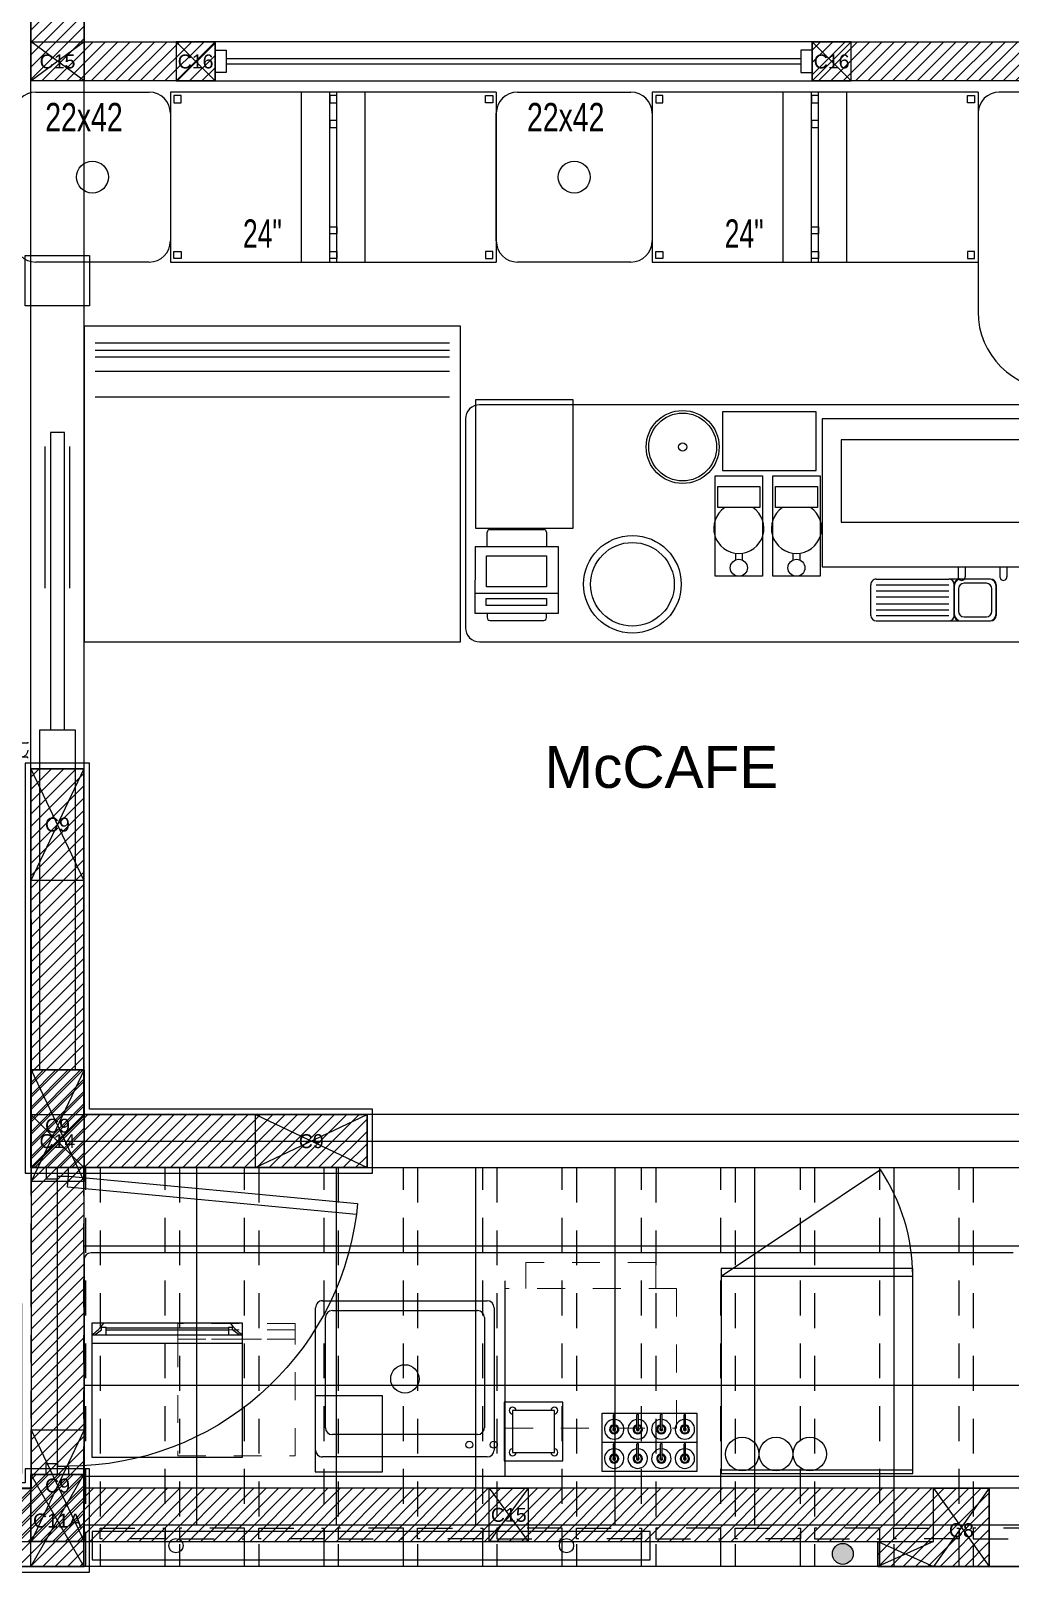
# Model space of a CAD drawing. Header units: metres. Extents: x 301.4 to 351.3, y 108.6 to 130.3.
# Drawn here: x 334.68 to 338.2, y 111.75 to 117.28 of the extents above; entities that cross this region are included whole.
import ezdxf
from ezdxf.enums import TextEntityAlignment as Align

# ---------------------------------------------------------------- set-up
doc = ezdxf.new("R2010")
doc.units = ezdxf.units.M
doc.header["$MEASUREMENT"] = 0
for name, pattern in [('CENTER2', [28.575, 19.05, -3.175, 3.175, -3.175]), ('GT-2006-FR$0$HIDDEN', [0.375, 0.25, -0.125]), ('HIDDEN', [0.375, 0.25, -0.125]), ('HIDDEN2', [0.1875, 0.125, -0.0625])]:
    doc.linetypes.add(name, pattern=pattern)
doc.layers.get('0').update_dxf_attribs({"color": 250, "linetype": 'CONTINUOUS', "lineweight": 25})
for name, color, linetype in [('ACTE000F', 7, 'CONTINUOUS'), ('BORD0000', 7, 'CONTINUOUS'), ('BRND0001', 1, 'CONTINUOUS'), ('CELMADERA0001', 1, 'CONTINUOUS'), ('COLUC11A', 161, 'CONTINUOUS'), ('DECOR_SCREEN', 2, 'CONTINUOUS'), ('DOOR0001', 1, 'CONTINUOUS'), ('EJES001C', 1, 'CENTER2'), ('HIDDEN1', 34, 'HIDDEN'), ('McCAFE160', 160, 'CONTINUOUS'), ('MFMB001H', 1, 'HIDDEN2'), ('MOB_COCIN161', 161, 'CONTINUOUS'), ('MURO0001', 1, 'CONTINUOUS'), ('MURO000F', 7, 'CONTINUOUS'), ('PISO0001', 1, 'CONTINUOUS'), ('PISO001H', 1, 'HIDDEN2'), ('PRGO0002', 7, 'HIDDEN2')]:
    doc.layers.add(name, color=color, linetype=linetype)
for name, color, linetype, plot in [('COLU__C9', 161, 'CONTINUOUS', False), ('COLU_C14', 161, 'CONTINUOUS', False), ('LACAB_2CM252', 252, 'CONTINUOUS', False)]:
    doc.layers.add(name, color=color, linetype=linetype, plot=plot)
doc.layers.add('MURO0004', color=4, linetype='CONTINUOUS', lineweight=30)
doc.styles.add('Arial', font='arial.ttf', dxfattribs={"height": 0.15875})
doc.styles.add('STYLUS', font='stylu.ttf', dxfattribs={"width": 0.8})
pattern_1 = [(45, (290.604584, 90.540256), (-0.022097087, 0.022097087), [])]
pattern_2 = [(45, (292.645088, 96.23076), (-0.022097087, 0.022097087), [])]

# ---------------------------------------------------------------- blocks, each defined once
blk = doc.blocks.new('PUERTA_INGRESO A MAC_CAFE')
for points in [[(0, 0.04), (0.04, 0.04), (0.04, 0), (0.03, 0), (0.03, -0.04), (0, -0.04)], [(1.1, 0.04), (1.06, 0.04), (1.06, 0), (1.07, 0), (1.07, -0.04), (1.1, -0.04)], [(0.1682, -1.0719), (0.0698, -0.0365), (0.03, -0.04), (0.1283, -1.0753)]]:
    blk.add_lwpolyline(points, close=True)
blk.add_arc((0.0308, -0.0418), 1.0392, 277.5971, 0.0967)
blk = doc.blocks.new('MC_MUEB_05')
for p, q in [((2.4698, -0.9984), (2.8762, -0.9984)), ((2.9524, -0.9984), (2.9524, -1.6079)), ((4.1206, -0.9984), (2.9524, -0.9984)), ((2.9905, -1.0111), (2.9651, -1.0111)), ((2.9651, -1.0111), (2.9651, -1.0365)), ((2.9651, -1.0365), (2.9905, -1.0365)), ((2.9905, -1.0365), (2.9905, -1.0111)), ((3.4222, -1.6079), (3.4222, -0.9984)), ((3.5238, -1.6079), (3.5238, -0.9984)), ((3.5492, -1.0111), (3.5238, -1.0111)), ((3.5238, -1.0111), (3.5238, -1.0365)), ((3.5238, -1.0365), (3.5492, -1.0365)), ((3.5492, -1.6079), (3.5492, -0.9984)), ((3.5492, -1.0365), (3.5492, -1.0111)), ((3.6508, -1.6079), (3.6508, -0.9984)), ((4.0825, -1.0365), (4.0825, -1.0111)), ((4.0825, -1.0111), (4.1079, -1.0111)), ((4.1079, -1.0365), (4.0825, -1.0365)), ((4.1079, -1.0111), (4.1079, -1.0365)), ((4.1206, -0.9984), (4.1206, -1.6079)), ((4.1968, -0.9984), (4.6032, -0.9984)), ((4.6794, -0.9984), (4.6794, -1.6079)), ((5.8476, -0.9984), (4.6794, -0.9984)), ((4.7175, -1.0111), (4.6921, -1.0111)), ((4.6921, -1.0111), (4.6921, -1.0365)), ((4.6921, -1.0365), (4.7175, -1.0365)), ((4.7175, -1.0365), (4.7175, -1.0111)), ((5.1492, -1.6079), (5.1492, -0.9984)), ((5.2508, -1.6079), (5.2508, -0.9984)), ((5.2762, -1.0111), (5.2508, -1.0111)), ((5.2508, -1.0111), (5.2508, -1.0365)), ((5.2508, -1.0365), (5.2762, -1.0365)), ((5.2762, -1.6079), (5.2762, -0.9984)), ((5.2762, -1.0365), (5.2762, -1.0111)), ((5.3778, -1.6079), (5.3778, -0.9984)), ((5.8095, -1.0365), (5.8095, -1.0111)), ((5.8095, -1.0111), (5.8349, -1.0111)), ((5.8349, -1.0365), (5.8095, -1.0365)), ((5.8349, -1.0111), (5.8349, -1.0365)), ((5.8476, -0.9984), (5.8476, -1.6079)), ((6.3302, -0.9984), (5.9238, -0.9984)), ((2.9524, -1.0746), (2.9524, -1.5317)), ((3.5492, -1.1), (3.5238, -1.1)), ((3.5238, -1.1), (3.5238, -1.1254)), ((3.5492, -1.1254), (3.5492, -1.1)), ((4.1206, -1.5317), (4.1206, -1.0746)), ((4.6794, -1.0746), (4.6794, -1.5317)), ((5.2762, -1.1), (5.2508, -1.1)), ((5.2508, -1.1), (5.2508, -1.1254)), ((5.2762, -1.1254), (5.2762, -1.1)), ((5.8476, -1.0746), (5.8476, -1.7857)), ((3.5238, -1.1254), (3.5492, -1.1254)), ((5.2508, -1.1254), (5.2762, -1.1254)), ((3.5238, -1.481), (3.5492, -1.481)), ((3.5238, -1.5063), (3.5238, -1.481)), ((3.5492, -1.481), (3.5492, -1.5063)), ((5.2508, -1.481), (5.2762, -1.481)), ((5.2508, -1.5063), (5.2508, -1.481)), ((5.2762, -1.481), (5.2762, -1.5063)), ((3.5492, -1.5063), (3.5238, -1.5063)), ((5.2762, -1.5063), (5.2508, -1.5063)), ((2.9651, -1.5698), (2.9905, -1.5698)), ((2.9651, -1.5952), (2.9651, -1.5698)), ((2.9905, -1.5952), (2.9651, -1.5952)), ((2.9905, -1.5698), (2.9905, -1.5952)), ((3.5238, -1.5698), (3.5492, -1.5698)), ((3.5238, -1.5952), (3.5238, -1.5698)), ((3.5492, -1.5952), (3.5238, -1.5952)), ((3.5492, -1.5698), (3.5492, -1.5952)), ((4.1079, -1.5698), (4.0825, -1.5698)), ((4.0825, -1.5698), (4.0825, -1.5952)), ((4.0825, -1.5952), (4.1079, -1.5952)), ((4.1079, -1.5952), (4.1079, -1.5698)), ((4.6921, -1.5698), (4.7175, -1.5698)), ((4.6921, -1.5952), (4.6921, -1.5698)), ((4.7175, -1.5952), (4.6921, -1.5952)), ((4.7175, -1.5698), (4.7175, -1.5952)), ((5.2508, -1.5698), (5.2762, -1.5698)), ((5.2508, -1.5952), (5.2508, -1.5698)), ((5.2762, -1.5952), (5.2508, -1.5952)), ((5.2762, -1.5698), (5.2762, -1.5952)), ((5.8349, -1.5698), (5.8095, -1.5698)), ((5.8095, -1.5698), (5.8095, -1.5952)), ((5.8095, -1.5952), (5.8349, -1.5952)), ((5.8349, -1.5952), (5.8349, -1.5698)), ((2.8762, -1.6079), (2.4698, -1.6079)), ((2.9524, -1.6079), (4.1206, -1.6079)), ((4.6032, -1.6079), (4.1968, -1.6079)), ((4.6794, -1.6079), (5.8476, -1.6079))]:
    blk.add_line(p, q)
for centre in [(2.673, -1.3032), (4.4, -1.3032)]:
    blk.add_circle(centre, 0.0571)
for centre, radius, start, end in [((2.4698, -1.0746), 0.0762, 90, 180), ((2.8762, -1.0746), 0.0762, 0, 90), ((4.1968, -1.0746), 0.0762, 90, 180), ((4.6032, -1.0746), 0.0762, 0, 90), ((5.9238, -1.0746), 0.0762, 90, 180), ((2.4698, -1.5317), 0.0762, 180, 270), ((2.8762, -1.5317), 0.0762, 270, 0), ((4.1968, -1.5317), 0.0762, 180, 270), ((4.6032, -1.5317), 0.0762, 270, 0), ((6.127, -1.7857), 0.2794, 180, 270)]:
    blk.add_arc(centre, radius, start, end)
at = {"style": 'STYLUS'}
for s, width, p in [('22x42', 0.75, (2.5038, -1.139)), ('22x42', 0.75, (4.2308, -1.139)), ('24"', 0.7, (3.2124, -1.5566)), ('24"', 0.7, (4.9394, -1.5566))]:
    blk.add_text(s, height=0.10159, dxfattribs=dict(at, width=width)).set_placement(p)
blk = doc.blocks.new('MCF_1')
for p, q in [((4.221, 2.4417), (0.8647, 2.4417)), ((2.7123, 1.7417), (2.7123, 2.4417)), ((4.221, 1.6667), (4.221, 2.4417)), ((2.0238, 2.426), (2.3638, 2.426)), ((2.0238, 2.216), (2.0238, 2.426)), ((2.0643, 2.3792), (2.0643, 2.3276)), ((2.0698, 2.3792), (2.0698, 2.3276)), ((2.1488, 2.3792), (2.1488, 2.3276)), ((2.1488, 2.3792), (2.1488, 2.3276)), ((2.1543, 2.3792), (2.1543, 2.3276)), ((2.2333, 2.3792), (2.2333, 2.3276)), ((2.2388, 2.3792), (2.2388, 2.3276)), ((2.3179, 2.3792), (2.3179, 2.3276)), ((2.3234, 2.3792), (2.3234, 2.3276)), ((2.3638, 2.426), (2.3638, 2.216)), ((2.7147, 2.387), (2.5047, 2.387)), ((2.5047, 2.387), (2.5047, 2.177)), ((2.7147, 2.177), (2.7147, 2.387)), ((3.3929, 2.4265), (3.1514, 2.4265)), ((3.1514, 2.4265), (3.1514, 2.1539)), ((3.3929, 2.1539), (3.3929, 2.4265)), ((2.0238, 2.321), (2.3638, 2.321)), ((2.6847, 2.357), (2.5347, 2.357)), ((2.5347, 2.357), (2.5347, 2.207)), ((2.6847, 2.207), (2.6847, 2.357)), ((2.7509, 1.8384), (2.7509, 2.3484)), ((2.7759, 2.3734), (3.3659, 2.3734)), ((3.3909, 2.3484), (3.3909, 1.8384)), ((3.6531, 2.3736), (3.6531, 1.8936)), ((4.1931, 2.3736), (3.6531, 2.3736)), ((4.1931, 1.8936), (4.1931, 2.3736)), ((2.0643, 2.2742), (2.0643, 2.2226)), ((2.0698, 2.2742), (2.0698, 2.2226)), ((2.1488, 2.2742), (2.1488, 2.2226)), ((2.1488, 2.2742), (2.1488, 2.2226)), ((2.1543, 2.2742), (2.1543, 2.2226)), ((2.2333, 2.2742), (2.2333, 2.2226)), ((2.2388, 2.2742), (2.2388, 2.2226)), ((2.3179, 2.2742), (2.3179, 2.2226)), ((2.3234, 2.2742), (2.3234, 2.2226)), ((2.7859, 1.8734), (2.7859, 2.2684)), ((2.8109, 2.2934), (3.3309, 2.2934)), ((3.3559, 2.2684), (3.3559, 1.8734)), ((2.3638, 2.216), (2.0238, 2.216)), ((2.5047, 2.177), (2.7147, 2.177)), ((2.5347, 2.207), (2.6847, 2.207)), ((3.1514, 2.1539), (3.3929, 2.1539)), ((4.1931, 1.9657), (3.6543, 1.9657)), ((4.1931, 1.9357), (3.6543, 1.9357)), ((3.6644, 1.9357), (3.6883, 1.9175)), ((3.7027, 1.9084), (3.7027, 1.9357)), ((4.1434, 1.9084), (4.1434, 1.9357)), ((4.1817, 1.9357), (4.1578, 1.9175)), ((3.6531, 1.8936), (4.1931, 1.8936)), ((3.6883, 1.9175), (3.6883, 1.9084)), ((3.7027, 1.9084), (3.6883, 1.9084)), ((4.1434, 1.9175), (3.7027, 1.9175)), ((4.1434, 1.9108), (3.7027, 1.9108)), ((4.1578, 1.9084), (4.1434, 1.9084)), ((4.1578, 1.9175), (4.1578, 1.9084)), ((3.3309, 1.8484), (2.8109, 1.8484)), ((3.3659, 1.8134), (2.7759, 1.8134)), ((0.8897, 1.6417), (4.196, 1.6417)), ((2.8033, -0.5487), (0.6194, -0.5487)), ((2.871, -0.5487), (2.871, -1.6807)), ((4.221, -0.5487), (2.871, -0.5487)), ((4.221, -1.6807), (4.221, -0.5487)), ((2.8533, -1.3483), (2.8533, -0.5987)), ((0.9513, -0.6435), (0.9513, -0.7535)), ((0.9513, -0.7535), (0.9513, -0.6435)), ((0.9513, -0.6485), (0.9513, -0.6485)), ((0.9513, -0.6485), (0.9513, -0.7485)), ((0.9663, -0.6585), (0.9663, -0.6585)), ((0.9663, -0.6585), (0.9663, -0.7385)), ((1.1213, -0.6235), (0.9713, -0.6235)), ((1.0763, -0.6235), (0.9763, -0.6235)), ((0.9763, -0.6235), (0.9763, -0.6235)), ((1.0663, -0.6385), (0.9863, -0.6385)), ((0.9863, -0.6385), (0.9863, -0.6385)), ((1.0663, -0.6385), (1.0663, -0.6385)), ((1.0763, -0.6235), (1.0763, -0.6235)), ((1.0863, -0.6585), (1.0863, -0.6585)), ((1.0863, -0.7385), (1.0863, -0.6585)), ((1.1013, -0.7535), (1.1013, -0.6435)), ((1.1013, -0.6435), (1.1013, -0.7535)), ((1.1013, -0.6485), (1.1013, -0.6485)), ((1.1013, -0.7485), (1.1013, -0.6485)), ((1.3808, -0.6235), (1.1213, -0.6235)), ((1.3808, -0.6435), (1.1213, -0.6435)), ((1.4008, -0.6435), (1.4008, -0.7535)), ((2.5197, -0.651), (2.5196, -0.8889)), ((2.8195, -0.651), (2.5197, -0.651)), ((2.5632, -0.6353), (2.5632, -0.6353)), ((2.5632, -0.6353), (2.5632, -0.6359)), ((2.5632, -0.6359), (2.5632, -0.6359)), ((2.5632, -0.6359), (2.5632, -0.651)), ((2.7663, -0.6256), (2.5729, -0.6256)), ((2.5729, -0.6256), (2.5729, -0.6256)), ((2.5729, -0.6256), (2.5729, -0.6256)), ((2.7663, -0.6256), (2.7663, -0.6256)), ((2.7663, -0.6256), (2.7663, -0.6256)), ((2.7759, -0.6359), (2.7759, -0.6353)), ((2.7759, -0.6353), (2.7759, -0.6353)), ((2.7759, -0.651), (2.7759, -0.6359)), ((2.8194, -0.8889), (2.8195, -0.651)), ((1.3808, -0.6634), (1.1213, -0.6634)), ((1.3808, -0.6854), (1.1213, -0.6854)), ((1.3808, -0.7094), (1.1213, -0.7094)), ((2.5632, -0.7041), (2.5632, -0.6789)), ((2.5632, -0.6789), (2.7792, -0.6789)), ((2.7792, -0.7041), (2.5632, -0.7041)), ((2.7792, -0.6789), (2.7792, -0.7041)), ((0.9513, -0.7485), (0.9513, -0.7485)), ((0.9663, -0.7385), (0.9663, -0.7385)), ((0.9713, -0.7735), (1.1213, -0.7735)), ((0.9763, -0.7735), (0.9763, -0.7735)), ((0.9763, -0.7735), (1.0763, -0.7735)), ((0.9863, -0.7585), (0.9863, -0.7585)), ((0.9863, -0.7585), (1.0663, -0.7585)), ((1.0663, -0.7585), (1.0663, -0.7585)), ((1.0763, -0.7735), (1.0763, -0.7735)), ((1.0863, -0.7385), (1.0863, -0.7385)), ((1.1013, -0.7485), (1.1013, -0.7485)), ((1.3808, -0.7314), (1.1213, -0.7314)), ((1.3808, -0.7535), (1.1213, -0.7535)), ((1.3808, -0.7735), (1.1213, -0.7735)), ((2.5197, -0.7221), (2.8194, -0.7221)), ((2.5632, -0.857), (2.5632, -0.746)), ((2.5632, -0.746), (2.7786, -0.746)), ((2.7786, -0.746), (2.7786, -0.857)), ((1.5745, -0.8179), (0.7845, -0.8179)), ((0.9129, -0.8179), (0.9129, -0.7815)), ((0.9378, -0.8179), (0.9378, -0.7815)), ((1.0624, -0.8179), (1.0624, -0.7815)), ((1.0873, -0.8179), (1.0873, -0.7815)), ((1.5745, -1.3479), (1.5745, -0.8179)), ((1.5821, -0.7835), (1.7521, -0.7835)), ((1.5821, -1.1435), (1.5821, -0.7835)), ((1.7521, -0.7835), (1.7521, -1.1435)), ((1.7887, -0.7835), (1.9587, -0.7835)), ((1.7887, -1.1435), (1.7887, -0.7835)), ((1.9587, -0.7835), (1.9587, -1.1435)), ((1.6547, -0.8653), (1.6547, -0.8419)), ((1.6796, -0.8653), (1.6796, -0.8419)), ((1.8612, -0.8653), (1.8612, -0.8419)), ((1.8861, -0.8653), (1.8861, -0.8419)), ((2.7786, -0.857), (2.5632, -0.857)), ((2.5196, -0.8889), (2.8194, -0.8889)), ((2.5631, -0.9406), (2.5632, -0.8889)), ((2.7759, -0.8889), (2.7759, -0.9406)), ((1.5069, -0.9778), (0.852, -0.9778)), ((1.5069, -1.2733), (1.5069, -0.9778)), ((2.4676, -0.9556), (2.4676, -1.4156)), ((2.8176, -0.9556), (2.4676, -0.9556)), ((2.5631, -0.9413), (2.5631, -0.9406)), ((2.5631, -0.9406), (2.5631, -0.9406)), ((2.5631, -0.9413), (2.5631, -0.9413)), ((2.7662, -0.951), (2.5728, -0.951)), ((2.5728, -0.951), (2.5728, -0.951)), ((2.5728, -0.951), (2.5728, -0.951)), ((2.7662, -0.951), (2.7662, -0.951)), ((2.7662, -0.951), (2.7662, -0.951)), ((2.7759, -0.9406), (2.7759, -0.9413)), ((2.7759, -0.9413), (2.7759, -0.9413)), ((2.8176, -1.4156), (2.8176, -0.9556)), ((1.5921, -1.03), (1.7421, -1.03)), ((1.5921, -1.105), (1.5921, -1.03)), ((1.7421, -1.03), (1.7421, -1.105)), ((1.7987, -1.03), (1.9487, -1.03)), ((1.7987, -1.105), (1.7987, -1.03)), ((1.9487, -1.03), (1.9487, -1.105)), ((1.7421, -1.105), (1.5921, -1.105)), ((1.9487, -1.105), (1.7987, -1.105)), ((1.7521, -1.1435), (1.5821, -1.1435)), ((1.9587, -1.1435), (1.7887, -1.1435)), ((1.9319, -1.163), (1.5969, -1.163)), ((1.5969, -1.163), (1.5969, -1.373)), ((1.9319, -1.373), (1.9319, -1.163)), ((0.852, -1.2733), (1.5069, -1.2733)), ((0.7845, -1.3479), (1.5745, -1.3479)), ((1.5969, -1.373), (1.9319, -1.373)), ((0.6154, -1.3983), (2.8033, -1.3983)), ((2.4676, -1.4156), (2.8176, -1.4156)), ((2.911, -1.4256), (4.181, -1.4256)), ((2.911, -1.5176), (4.181, -1.5176)), ((2.911, -1.5686), (4.181, -1.5686)), ((2.911, -1.593), (4.181, -1.593)), ((2.911, -1.6189), (4.181, -1.6189)), ((2.871, -1.6807), (4.221, -1.6807))]:
    blk.add_line(p, q)
at = {"ltscale": 0.0005}
for p, q in [((1.9365, 2.4332), (1.2505, 2.4332)), ((1.2505, 2.4332), (1.2505, 1.6972)), ((1.9365, 1.8053), (1.9365, 2.4332)), ((1.9365, 1.6972), (1.9365, 1.8053)), ((1.9365, 1.7248), (1.2505, 1.7248)), ((1.9365, 1.7248), (1.3663, 1.3433)), ((1.2505, 1.6972), (1.9365, 1.6972))]:
    blk.add_line(p, q, dxfattribs=at)
at = {"ltscale": 0.0005, "extrusion": (-1e-16, 0, -1)}
blk.add_line((1.9365, 2.4195), (1.2505, 2.4195), dxfattribs=at)
at = {"linetype": 'GT-2006-FR$0$HIDDEN', "lineweight": 15, "ltscale": 0.25}
for p, q in [((3.8843, 2.3698), (3.4643, 2.3698)), ((3.4643, 2.3698), (3.4643, 1.9513)), ((3.8843, 1.9513), (3.8843, 2.3698)), ((3.8843, 1.9513), (3.4643, 1.9513)), ((3.4643, 1.9513), (3.4643, 1.8948)), ((3.4643, 1.9513), (3.8843, 1.9513)), ((3.4643, 1.9178), (3.8843, 1.9178)), ((3.4643, 1.8948), (3.8843, 1.8948))]:
    blk.add_line(p, q, dxfattribs=at)
at = {"linetype": 'GT-2006-FR$0$HIDDEN', "lineweight": 13, "ltscale": 0.25}
for p, q in [((2.7112, 2.27), (2.0966, 2.27)), ((2.0966, 2.27), (2.0966, 1.77)), ((2.7112, 1.77), (2.7112, 2.27)), ((2.0966, 1.77), (2.7112, 1.77)), ((2.1714, 1.77), (2.1714, 1.6757)), ((2.6378, 1.6757), (2.6378, 1.77)), ((2.1714, 1.6757), (2.6378, 1.6757))]:
    blk.add_line(p, q, dxfattribs=at)
for centre, radius in [((1.6194, 2.3628), 0.06), ((1.7404, 2.3628), 0.06), ((1.8615, 2.3628), 0.06), ((2.7521, 2.3294), 0.0125), ((2.8401, 2.3294), 0.0125), ((3.0709, 2.0934), 0.0508), ((2.2553, -0.7549), 0.175), ((2.2553, -0.7549), 0.15), ((1.6671, -0.8141), 0.0305), ((1.8737, -0.8141), 0.0305), ((2.075, -1.2471), 0.1308), ((2.075, -1.2471), 0.1215), ((2.075, -1.2471), 0.0149)]:
    blk.add_circle(centre, radius)
for centre, radius, start, end in [((2.0671, 2.3792), 0.035, 274.4965, 265.5035), ((2.0671, 2.3792), 0.0166, 279.4994, 260.5006), ((2.0671, 2.3792), 0.0132, 281.9638, 258.0362), ((2.0671, 2.3792), 0.0052, 301.8351, 238.1649), ((2.0671, 2.3792), 0.00274, 0, 180), ((2.1516, 2.3792), 0.035, 274.4965, 265.5035), ((2.1516, 2.3792), 0.0166, 279.4994, 260.5006), ((2.1516, 2.3792), 0.0132, 281.9638, 258.0362), ((2.1516, 2.3792), 0.0052, 301.8351, 238.1649), ((2.1516, 2.3792), 0.00274, 0, 180), ((2.2361, 2.3792), 0.035, 274.4965, 265.5035), ((2.2361, 2.3792), 0.0166, 279.4994, 260.5006), ((2.2361, 2.3792), 0.0132, 281.9638, 258.0362), ((2.2361, 2.3792), 0.0052, 301.8351, 238.1649), ((2.2361, 2.3792), 0.00274, 0, 180), ((2.3206, 2.3792), 0.035, 274.4965, 265.5035), ((2.3206, 2.3792), 0.0166, 279.4994, 260.5006), ((2.3206, 2.3792), 0.0132, 281.9638, 258.0362), ((2.3206, 2.3792), 0.0052, 301.8351, 238.1649), ((2.3206, 2.3792), 0.00274, 0, 180), ((2.0671, 2.3276), 0.00274, 180, 0), ((2.1516, 2.3276), 0.00274, 180, 0), ((2.2361, 2.3276), 0.00274, 180, 0), ((2.3206, 2.3276), 0.00274, 180, 0), ((2.5347, 2.357), 0.0123, 0, 270), ((2.6847, 2.357), 0.0123, 270, 180), ((2.7759, 2.3484), 0.025, 90, 180), ((3.3659, 2.3484), 0.025, 360, 90), ((2.0671, 2.2742), 0.035, 274.4965, 265.5035), ((2.0671, 2.2742), 0.0166, 279.4994, 260.5006), ((2.0671, 2.2742), 0.0132, 281.9638, 258.0362), ((2.0671, 2.2742), 0.0052, 301.8351, 238.1649), ((2.0671, 2.2742), 0.00274, 0, 180), ((2.1516, 2.2742), 0.035, 274.4965, 265.5035), ((2.1516, 2.2742), 0.0166, 279.4994, 260.5006), ((2.1516, 2.2742), 0.0132, 281.9638, 258.0362), ((2.1516, 2.2742), 0.0052, 301.8351, 238.1649), ((2.1516, 2.2742), 0.00274, 0, 180), ((2.2361, 2.2742), 0.035, 274.4965, 265.5035), ((2.2361, 2.2742), 0.0166, 279.4994, 260.5006), ((2.2361, 2.2742), 0.0132, 281.9638, 258.0362), ((2.2361, 2.2742), 0.0052, 301.8351, 238.1649), ((2.2361, 2.2742), 0.00274, 0, 180), ((2.3206, 2.2742), 0.035, 274.4965, 265.5035), ((2.3206, 2.2742), 0.0166, 279.4994, 260.5006), ((2.3206, 2.2742), 0.0132, 281.9638, 258.0362), ((2.3206, 2.2742), 0.0052, 301.8351, 238.1649), ((2.3206, 2.2742), 0.00274, 0, 180), ((2.8109, 2.2684), 0.025, 90, 180), ((3.3309, 2.2684), 0.025, 0, 90), ((2.0671, 2.2226), 0.00274, 180, 0), ((2.1516, 2.2226), 0.00274, 180, 0), ((2.2361, 2.2226), 0.00274, 180, 0), ((2.3206, 2.2226), 0.00274, 180, 0), ((2.5347, 2.207), 0.0123, 90, 360), ((2.6847, 2.207), 0.0123, 180, 90), ((3.55, 1.786), 0.1818, 36.3044, 55.4674), ((4.2961, 1.786), 0.1818, 124.5326, 143.6956), ((2.7759, 1.8384), 0.025, 180, 270), ((2.8109, 1.8734), 0.025, 180, 270), ((3.3309, 1.8734), 0.025, 270, 360), ((3.3659, 1.8384), 0.025, 270, 0), ((4.196, 1.6667), 0.025, 270, 360), ((2.8033, -0.5987), 0.05, 360, 90), ((0.9713, -0.6435), 0.02, 90, 180), ((0.9763, -0.6485), 0.025, 90, 180), ((0.9863, -0.6585), 0.02, 90, 180), ((1.0663, -0.6585), 0.02, 0, 90), ((1.0763, -0.6485), 0.025, 0, 90), ((1.0813, -0.6435), 0.02, 0, 90), ((1.1213, -0.6435), 0.02, 90, 180), ((1.3808, -0.6435), 0.02, 0, 90), ((2.5729, -0.6353), 0.00967, 90, 179.9926), ((2.7663, -0.6353), 0.00967, 359.9926, 90), ((0.9254, -0.7815), 0.0125, 360, 180), ((0.9763, -0.7485), 0.025, 180, 270), ((0.9713, -0.7535), 0.02, 180, 270), ((0.9863, -0.7385), 0.02, 180, 270), ((1.0749, -0.7815), 0.0125, 360, 180), ((1.0663, -0.7385), 0.02, 270, 360), ((1.0763, -0.7485), 0.025, 270, 0), ((1.0813, -0.7535), 0.02, 270, 0), ((1.1213, -0.7535), 0.02, 180, 270), ((1.3808, -0.7535), 0.02, 270, 0), ((1.6671, -0.9553), 0.09, 303.9809, 236.0191), ((1.8737, -0.9553), 0.09, 303.9809, 236.0191), ((2.5728, -0.9413), 0.00967, 179.9926, 270), ((2.7662, -0.9413), 0.00967, 270, 359.9926), ((2.8033, -1.3483), 0.05, 270, 0)]:
    blk.add_arc(centre, radius, start, end)
at = {"ltscale": 0.0005}
blk.add_arc((1.9365, 1.7248), 0.686, 180, 213.7825, dxfattribs=at)
at = {"layer": 'MFMB001H', "linetype": 'GT-2006-FR$0$HIDDEN', "lineweight": 15, "ltscale": 0.25}
blk.add_line((3.8843, 1.8948), (3.8843, 1.9513), dxfattribs=at)
blk = doc.blocks.new('A$C238B4631')
at = {"layer": 'MOB_COCIN161'}
blk.add_blockref('MC_MUEB_05', (-7.0178, 2.4487), dxfattribs=at)
at = {"layer": 'MOB_COCIN161', "rotation": 180}
blk.add_blockref('MCF_1', (-0.154, -1.0692), dxfattribs=at)
blk = doc.blocks.new('MC_MUEB_08')
for p, q in [((0.6624, 1.2765), (0.6624, 0.2099)), ((0.7132, 1.2765), (0.6624, 1.2765)), ((0.7132, 0.2099), (0.7132, 1.2765)), ((0.6433, 0.7178), (0.6433, 1.2257)), ((0.7322, 0.7178), (0.7322, 1.2257)), ((0.6243, 0.2099), (0.7513, 0.2099)), ((0.6243, -1.0092), (0.6243, 0.2099)), ((0.6624, 0.2099), (0.7132, 0.2099)), ((0.7513, 0.2099), (0.7513, -1.0092)), ((-0.5587, 0.0127), (-0.5587, -0.5968)), ((-0.5333, 0.0127), (-0.5587, 0.0127)), ((-0.5333, -0.5968), (-0.5333, 0.0127)), ((-0.5333, 0), (-0.5333, -0.5841)), ((0.5333, 0), (-0.5333, 0)), ((0.5333, 0.0127), (0.5333, -0.5968)), ((0.5587, 0.0127), (0.5333, 0.0127)), ((0.5333, -0.5841), (0.5333, 0)), ((0.5587, -0.5968), (0.5587, 0.0127)), ((-0.5079, -0.0254), (-0.5333, -0.0254)), ((-0.5333, -0.0254), (-0.5333, -0.0508)), ((-0.5333, -0.0508), (-0.5079, -0.0508)), ((-0.5079, -0.0063), (-0.5079, -0.0698)), ((0.5079, -0.0063), (-0.5079, -0.0063)), ((-0.5079, -0.0508), (-0.5079, -0.0254)), ((-0.3556, -0.0254), (-0.381, -0.0254)), ((-0.381, -0.0254), (-0.381, -0.0508)), ((-0.381, -0.0508), (-0.3556, -0.0508)), ((-0.3556, -0.0508), (-0.3556, -0.0254)), ((0.3556, -0.0508), (0.3556, -0.0254)), ((0.3556, -0.0254), (0.381, -0.0254)), ((0.381, -0.0508), (0.3556, -0.0508)), ((0.381, -0.0254), (0.381, -0.0508)), ((0.5079, -0.0698), (0.5079, -0.0063)), ((0.5079, -0.0508), (0.5079, -0.0254)), ((0.5079, -0.0254), (0.5333, -0.0254)), ((0.5333, -0.0508), (0.5079, -0.0508)), ((0.5333, -0.0254), (0.5333, -0.0508)), ((-0.5079, -0.1333), (-0.5079, -0.0698)), ((-0.5079, -0.0698), (0.5079, -0.0698)), ((-0.5079, -0.0698), (0.5079, -0.0698)), ((0.5079, -0.0698), (0.5079, -0.1333)), ((0.5079, -0.1333), (-0.5079, -0.1333)), ((-0.5333, -0.5587), (-0.5333, -0.5333)), ((-0.5333, -0.5333), (-0.5079, -0.5333)), ((-0.5079, -0.5333), (-0.5079, -0.5587)), ((0.5079, -0.5333), (0.5079, -0.5587)), ((0.5333, -0.5333), (0.5079, -0.5333)), ((0.5333, -0.5587), (0.5333, -0.5333)), ((-0.5587, -0.5968), (-0.5333, -0.5968)), ((-0.5079, -0.5587), (-0.5333, -0.5587)), ((-0.5333, -0.5841), (0.5333, -0.5841)), ((0.5079, -0.5587), (0.5333, -0.5587)), ((0.5333, -0.5968), (0.5587, -0.5968)), ((-0.0413, -1.0214), (-0.0413, -1.1039)), ((0.0413, -1.0214), (-0.0413, -1.0214)), ((0.0413, -1.1039), (0.0413, -1.0214)), ((0.7513, -1.0092), (0.6243, -1.0092)), ((-0.0413, -1.1039), (0.0413, -1.1039)), ((-0.5175, -1.1801), (-0.5175, -1.2627)), ((-0.4349, -1.1801), (-0.5175, -1.1801)), ((-0.4349, -1.2627), (-0.4349, -1.1801)), ((0.4349, -1.2627), (0.4349, -1.1801)), ((0.4349, -1.1801), (0.5175, -1.1801)), ((0.5175, -1.1801), (0.5175, -1.2627)), ((-0.5175, -1.2627), (-0.4349, -1.2627)), ((0.5175, -1.2627), (0.4349, -1.2627)), ((-0.0413, -1.4214), (-0.0413, -1.3389)), ((-0.0413, -1.3389), (0.0413, -1.3389)), ((0.0413, -1.3389), (0.0413, -1.4214)), ((0.0413, -1.4214), (-0.0413, -1.4214)), ((-0.5587, -2.4555), (-0.5587, -1.846)), ((-0.5587, -1.846), (-0.5333, -1.846)), ((-0.5333, -1.846), (-0.5333, -2.4555)), ((-0.5333, -2.4428), (-0.5333, -1.8587)), ((-0.5333, -1.8587), (0.5333, -1.8587)), ((0.5333, -2.4555), (0.5333, -1.846)), ((0.5333, -1.846), (0.5587, -1.846)), ((0.5333, -1.8587), (0.5333, -2.4428)), ((0.5587, -1.846), (0.5587, -2.4555)), ((-0.5079, -1.8841), (-0.5333, -1.8841)), ((-0.5333, -1.8841), (-0.5333, -1.9095)), ((-0.5333, -1.9095), (-0.5079, -1.9095)), ((-0.5079, -1.9095), (-0.5079, -1.8841)), ((0.5079, -1.9095), (0.5079, -1.8841)), ((0.5079, -1.8841), (0.5333, -1.8841)), ((0.5333, -1.9095), (0.5079, -1.9095)), ((0.5333, -1.8841), (0.5333, -1.9095)), ((0.5079, -2.3095), (-0.5079, -2.3095)), ((-0.5079, -2.3095), (-0.5079, -2.373)), ((0.5079, -2.373), (0.5079, -2.3095)), ((-0.5079, -2.373), (0.5079, -2.373)), ((-0.5079, -2.4364), (-0.5079, -2.373)), ((-0.5079, -2.373), (0.5079, -2.373)), ((0.5079, -2.373), (0.5079, -2.4364)), ((-0.5333, -2.4174), (-0.5333, -2.392)), ((-0.5333, -2.392), (-0.5079, -2.392)), ((-0.5079, -2.4174), (-0.5333, -2.4174)), ((-0.5079, -2.392), (-0.5079, -2.4174)), ((-0.381, -2.4174), (-0.381, -2.392)), ((-0.381, -2.392), (-0.3556, -2.392)), ((-0.3556, -2.4174), (-0.381, -2.4174)), ((-0.3556, -2.392), (-0.3556, -2.4174)), ((0.3556, -2.392), (0.3556, -2.4174)), ((0.381, -2.392), (0.3556, -2.392)), ((0.3556, -2.4174), (0.381, -2.4174)), ((0.381, -2.4174), (0.381, -2.392)), ((0.5079, -2.392), (0.5079, -2.4174)), ((0.5333, -2.392), (0.5079, -2.392)), ((0.5079, -2.4174), (0.5333, -2.4174)), ((0.5333, -2.4174), (0.5333, -2.392)), ((-0.5333, -2.4555), (-0.5587, -2.4555)), ((0.5333, -2.4428), (-0.5333, -2.4428)), ((0.5079, -2.4364), (-0.5079, -2.4364)), ((0.5587, -2.4555), (0.5333, -2.4555))]:
    blk.add_line(p, q)
for centre, radius in [((-0.0317, -1.0309), 0.00397), ((0, -1.0627), 0.019), ((0.0317, -1.0309), 0.00397), ((-0.0317, -1.0944), 0.00397), ((0.0317, -1.0944), 0.00397), ((-0.5079, -1.1897), 0.00397), ((-0.4762, -1.2214), 0.019), ((-0.4444, -1.1897), 0.00397), ((0.4444, -1.1897), 0.00397), ((0.4762, -1.2214), 0.019), ((0.5079, -1.1897), 0.00397), ((-0.5079, -1.2531), 0.00397), ((-0.4444, -1.2531), 0.00397), ((0.4444, -1.2531), 0.00397), ((0.5079, -1.2531), 0.00397), ((-0.0317, -1.3484), 0.00397), ((0, -1.3801), 0.019), ((0.0317, -1.3484), 0.00397), ((-0.0317, -1.4119), 0.00397), ((0.0317, -1.4119), 0.00397)]:
    blk.add_circle(centre, radius)
at = {"extrusion": (0, 0, -1)}
blk.add_ellipse((0, -1.2214), major_axis=(-0.5333, 0), ratio=0.380952, dxfattribs=at)
at = {"style": 'STYLUS', "width": 0.7}
for p in [(-0.3622, -0.4383), (-0.3622, -2.1849)]:
    blk.add_text('44"', height=0.10159, rotation=90, dxfattribs=at).set_placement(p)
blk = doc.blocks.new('A$C0E9A0FAB')
at = {"layer": 'MOB_COCIN161'}
blk.add_blockref('MC_MUEB_08', (-9.9778, 1.4492), dxfattribs=at)
blk = doc.blocks.new('60_SCREEN')
at = {"layer": 'HIDDEN1', "color": 1}
for points in [[(21.92, -20.51), (-20.51, 21.92), (-20.42, 22.01), (22.01, -20.42)], [(20.51, -21.92), (-21.92, 20.51), (-22.01, 20.42), (20.42, -22.01)]]:
    blk.add_lwpolyline(points, close=True, dxfattribs=at)
for centre in [(-20.51, 20.51), (0, 0), (20.51, -20.51)]:
    blk.add_circle(centre, 1, dxfattribs=at)

msp = doc.modelspace()

# ---------------------------------------------------------------- hatches: boundary and pattern name
at = {"layer": 'McCAFE160'}
h = msp.add_hatch(dxfattribs=at)
h.set_pattern_fill('ANSI31', color=256, scale=0.25, angle=360, style=0)
h.set_pattern_definition(pattern_2)
h.paths.add_polyline_path([(335.3451, 117.0958), (334.6851, 117.0958), (334.6851, 118.5308), (334.8751, 118.5308), (334.8751, 117.2358), (335.3451, 117.2358)])
h = msp.add_hatch(dxfattribs=at)
h.set_pattern_fill('ANSI31', color=256, scale=0.25, angle=360, style=0)
h.set_pattern_definition(pattern_2)
h.paths.add_polyline_path([(339.2501, 115.6058), (339.2501, 117.0958), (337.4851, 117.0958), (337.4851, 117.2358), (339.3901, 117.2358), (339.3901, 115.7458), (341.0801, 115.7458), (341.0801, 113.3908), (341.1301, 113.3908), (341.1301, 113.2008), (340.9401, 113.2008), (340.9401, 115.6058)])
h = msp.add_hatch(dxfattribs=at)
h.set_pattern_fill('ANSI31', color=256, scale=0.25, angle=360, style=0)
h.set_pattern_definition([(45, (334.320088, 111.77076), (-0.02209709, 0.02209709), [])])
h.paths.add_polyline_path([(334.8751, 113.5508), (334.6851, 113.5508), (334.6851, 112.0508), (334.3201, 112.0508), (334.3201, 111.8608), (337.7201, 111.8608), (337.7201, 111.7708), (338.1201, 111.7708), (338.1201, 112.0508), (334.8751, 112.0508)])
msp.add_hatch(color=256, dxfattribs=at).paths.add_polyline_path([(337.6326, 111.8158, 1), (337.5576, 111.8158, 1)])
at = {"layer": 'MURO000F'}
h = msp.add_hatch(dxfattribs=at)
h.set_pattern_fill('ANSI31', color=256, scale=0.25, angle=360, style=0)
h.set_pattern_definition(pattern_1)
h.paths.add_polyline_path([(334.6846, 113.2003), (335.8896, 113.2003), (335.8896, 113.3903), (334.8746, 113.3903), (334.8746, 114.6303), (334.6846, 114.6303)])
h = msp.add_hatch(dxfattribs=at)
h.set_pattern_fill('ANSI31', color=256, scale=0.25, angle=360, style=0)
h.set_pattern_definition(pattern_1)
h.paths.add_polyline_path([(334.6846, 112.0503), (332.8146, 112.0503), (332.8146, 111.7703), (334.8746, 111.7703), (334.8746, 112.1003), (334.6846, 112.1003)])

# ---------------------------------------------------------------- linework, layer by layer
at = {"layer": 'ACTE000F'}
for p, q in [((334.7796, 112.1003), (334.7796, 113.2003)), ((335.2796, 111.9203), (335.2796, 113.2003)), ((335.7796, 111.9203), (335.7796, 113.2003)), ((336.2796, 111.9203), (336.2796, 113.2003)), ((336.7796, 111.9203), (336.7796, 113.2003)), ((337.2796, 111.9203), (337.2796, 113.2003)), ((337.7796, 111.9203), (337.7796, 113.2003)), ((334.8746, 112.9203), (344.0875, 112.9203)), ((334.8746, 112.4203), (343.532, 112.4203))]:
    msp.add_line(p, q, dxfattribs=at)
at = {"layer": 'BORD0000'}
msp.add_lwpolyline([(334.8746, 111.9203), (341.9196, 111.9203, 0.241817), (344.2362, 113.1103), (344.0696, 113.1103), (344.0696, 113.2603), (344.3367, 113.2603, 0.140512), (344.7696, 114.7703), (344.7696, 123.7703, 0.138409), (344.3491, 125.2603), (344.0696, 125.2603), (344.0696, 125.4103), (344.2504, 125.4103, 0.244096), (341.9196, 126.6203), (331.6946, 126.6203), (331.6946, 129.7703), (329.6946, 129.7703), (329.6946, 126.6203), (309.5596, 126.6203)], format="xyb", dxfattribs=at)
at = {"layer": 'BRND0001'}
msp.add_lwpolyline([(334.9046, 111.7945), (336.9046, 111.7945), (336.9046, 111.8961), (334.9046, 111.8961)], close=True, dxfattribs=at)
for centre in [(335.2046, 111.8453), (336.6046, 111.8453)]:
    msp.add_circle(centre, 0.0254, dxfattribs=at)
at = {"layer": 'COLU__C9'}
for p, q in [((334.8746, 114.6303), (334.6846, 114.2303)), ((334.6846, 114.6303), (334.8746, 114.2303)), ((335.4896, 113.3903), (335.8896, 113.2003)), ((335.4896, 113.2003), (335.8896, 113.3903))]:
    msp.add_line(p, q, dxfattribs=at)
for points in [[(334.6846, 114.6303), (334.8746, 114.6303), (334.8746, 114.2303), (334.6846, 114.2303)], [(335.4896, 113.2003), (335.4896, 113.3903), (335.8896, 113.3903), (335.8896, 113.2003)]]:
    msp.add_lwpolyline(points, close=True, dxfattribs=at)
at = {"layer": 'COLU_C14'}
for p, q in [((334.6846, 113.3903), (334.8746, 113.2003)), ((334.8746, 113.3903), (334.6846, 113.2003))]:
    msp.add_line(p, q, dxfattribs=at)
msp.add_lwpolyline([(334.8746, 113.2003), (334.6846, 113.2003), (334.6846, 113.3903), (334.8746, 113.3903)], close=True, dxfattribs=at)
at = {"layer": 'COLUC11A'}
for p, q in [((334.6846, 111.7703), (334.8746, 112.1003)), ((334.6846, 112.1003), (334.8746, 111.7703))]:
    msp.add_line(p, q, dxfattribs=at)
msp.add_lwpolyline([(334.6846, 112.1003), (334.8746, 112.1003), (334.8746, 111.7703), (334.6846, 111.7703)], close=True, dxfattribs=at)
at = {"layer": 'EJES001C'}
msp.add_lwpolyline([(334.7796, 113.2953), (348.7446, 113.2953)], dxfattribs=at)
at = {"layer": 'LACAB_2CM252'}
for points in [[(334.6646, 116.2903), (334.6646, 116.4703), (334.8946, 116.4703), (334.8946, 116.2903)], [(334.6646, 113.1803), (335.9096, 113.1803), (335.9096, 113.4103), (334.8946, 113.4103), (334.8946, 114.6503), (334.6646, 114.6503)], [(334.6646, 112.0703), (332.7946, 112.0703), (332.7946, 111.7503), (334.8946, 111.7503), (334.8946, 112.1203), (334.6646, 112.1203)]]:
    msp.add_lwpolyline(points, close=True, dxfattribs=at)
at = {"layer": 'McCAFE160'}
for p, q in [((334.8751, 117.2358), (334.6851, 117.0958)), ((334.8751, 117.0958), (334.6851, 117.2358)), ((335.3451, 117.2358), (335.2051, 117.0958)), ((335.2051, 117.2358), (335.3451, 117.0958)), ((337.6251, 117.2358), (337.4851, 117.0958)), ((337.4851, 117.2358), (337.6251, 117.0958)), ((337.4451, 117.1558), (335.3851, 117.1558)), ((334.8751, 113.5508), (334.6851, 113.1508)), ((334.6851, 113.5508), (334.8751, 113.1508)), ((334.8751, 112.2608), (334.6851, 111.8608)), ((334.6851, 112.2608), (334.8751, 111.8608)), ((336.3276, 112.0508), (336.4676, 111.8608)), ((336.4676, 112.0508), (336.3276, 111.8608)), ((338.1201, 112.0508), (337.9201, 111.7708)), ((337.9201, 112.0508), (338.1201, 111.7708)), ((337.7201, 111.8608), (337.9201, 111.7708)), ((337.9201, 111.8608), (337.7201, 111.7708))]:
    msp.add_line(p, q, dxfattribs=at)
for points in [[(335.3451, 117.0958), (334.6851, 117.0958), (334.6851, 118.5308), (334.8751, 118.5308), (334.8751, 117.2358), (335.3451, 117.2358)], [(334.8751, 117.2358), (334.8751, 117.0958), (334.6851, 117.0958), (334.6851, 117.2358)], [(335.3451, 117.2358), (335.2051, 117.2358), (335.2051, 117.0958), (335.3451, 117.0958)], [(335.3451, 117.2358), (335.3451, 117.0958), (337.4851, 117.0958), (337.4851, 117.2358)], [(335.3451, 117.2058), (335.3851, 117.2058), (335.3851, 117.1258), (335.3451, 117.1258)], [(337.4851, 117.2058), (337.4451, 117.2058), (337.4451, 117.1258), (337.4851, 117.1258)], [(337.6251, 117.2358), (337.4851, 117.2358), (337.4851, 117.0958), (337.6251, 117.0958)], [(339.2501, 115.6058), (339.2501, 117.0958), (337.4851, 117.0958), (337.4851, 117.2358), (339.3901, 117.2358), (339.3901, 115.7458), (341.0801, 115.7458), (341.0801, 113.3908), (341.1301, 113.3908), (341.1301, 113.2008), (340.9401, 113.2008), (340.9401, 115.6058)], [(334.6851, 113.5508), (334.8751, 113.5508), (334.8746, 114.6303), (334.6846, 114.6303)], [(334.6851, 113.5508), (334.8751, 113.5508), (334.8751, 113.1508), (334.6851, 113.1508)], [(334.6851, 112.2608), (334.8751, 112.2608), (334.8751, 111.8608), (334.6851, 111.8608)], [(336.3276, 112.0508), (336.4676, 112.0508), (336.4676, 111.8608), (336.3276, 111.8608)], [(337.9201, 112.0508), (338.1201, 112.0508), (338.1201, 111.7708), (337.7201, 111.7708), (337.7201, 111.8608), (337.9201, 111.8608)], [(338.1201, 112.0508), (338.1201, 111.7708), (339.3801, 111.7708), (339.3801, 112.0508)]]:
    msp.add_lwpolyline(points, close=True, dxfattribs=at)
for points in [[(335.3851, 117.1758), (337.4451, 117.1758)], [(334.8751, 112.0508), (334.8751, 113.5508), (334.6851, 113.5508), (334.6851, 112.0508), (334.3201, 112.0508), (334.3201, 111.8608), (337.7201, 111.8608), (337.7201, 111.7708), (338.1201, 111.7708), (338.1201, 112.0508), (334.8751, 112.0508)]]:
    msp.add_lwpolyline(points, dxfattribs=at)
msp.add_circle((337.5951, 111.8158), 0.0375, dxfattribs=at)
at = {"layer": 'MURO0001'}
for points in [[(334.6846, 118.1303), (334.8746, 118.1303), (334.8746, 114.6303), (334.6846, 114.6303)], [(335.8896, 113.3903), (335.8896, 113.2003), (339.3396, 113.2003), (339.3396, 113.3903)]]:
    msp.add_lwpolyline(points, close=True, dxfattribs=at)
at = {"layer": 'MURO0004'}
for points in [[(334.6846, 113.2003), (335.8896, 113.2003), (335.8896, 113.3903), (334.8746, 113.3903), (334.8746, 114.6303), (334.6846, 114.6303), (334.6846, 113.2003)], [(334.6846, 112.0503), (332.8146, 112.0503), (332.8146, 111.7703), (334.8746, 111.7703), (334.8746, 112.1003), (334.6846, 112.1003), (334.6846, 112.0503)]]:
    msp.add_lwpolyline(points, dxfattribs=at)
at = {"layer": 'PISO0001'}
msp.add_lwpolyline([(331.8446, 126.7703), (331.8446, 126.7703), (341.9196, 126.7703, -0.414214), (344.9196, 123.7703), (344.9196, 114.7703, -0.414214), (341.9196, 111.7703), (309.5596, 111.7703, -0.414214), (304.6096, 116.7203), (304.6096, 121.8203, -0.414214), (309.5596, 126.7703), (329.5446, 126.7703), (329.5446, 129.7703), (331.8446, 129.7703)], format="xyb", close=True, dxfattribs=at)
at = {"layer": 'PISO001H', "ltscale": 0.5}
msp.add_lwpolyline([(334.6846, 113.2003), (334.6846, 112.1003), (334.8746, 112.1003), (334.8746, 113.2003)], close=True, dxfattribs=at)
at = {"layer": 'PRGO0002'}
msp.add_lwpolyline([(334.8755, 113.2003), (338.9855, 113.2003)], dxfattribs=at)
for points in [[(334.8817, 113.2003), (334.9325, 113.2003), (334.9325, 111.7703), (334.8817, 111.7703)], [(335.1662, 113.2003), (335.217, 113.2003), (335.217, 111.7703), (335.1662, 111.7703)], [(335.4508, 113.2003), (335.5016, 113.2003), (335.5016, 111.7703), (335.4508, 111.7703)], [(335.7354, 113.2003), (335.7862, 113.2003), (335.7862, 111.7703), (335.7354, 111.7703)], [(336.02, 113.2003), (336.0708, 113.2003), (336.0708, 111.7703), (336.02, 111.7703)], [(336.3046, 113.2003), (336.3554, 113.2003), (336.3554, 111.7703), (336.3046, 111.7703)], [(336.5892, 113.2003), (336.64, 113.2003), (336.64, 111.7703), (336.5892, 111.7703)], [(336.8738, 113.2003), (336.9246, 113.2003), (336.9246, 111.7703), (336.8738, 111.7703)], [(337.1583, 113.2003), (337.2091, 113.2003), (337.2091, 111.7703), (337.1583, 111.7703)], [(337.4429, 113.2003), (337.4937, 113.2003), (337.4937, 111.7703), (337.4429, 111.7703)], [(337.7275, 113.2003), (337.7783, 113.2003), (337.7783, 111.7703), (337.7275, 111.7703)], [(338.0121, 113.2003), (338.0629, 113.2003), (338.0629, 111.7703), (338.0121, 111.7703)], [(334.9325, 111.9084), (335.1662, 111.9084), (335.1662, 111.8703), (334.9325, 111.8703)], [(335.4508, 111.9084), (335.217, 111.9084), (335.217, 111.8703), (335.4508, 111.8703)], [(335.5016, 111.9084), (335.7354, 111.9084), (335.7354, 111.8703), (335.5016, 111.8703)], [(336.02, 111.9084), (335.7862, 111.9084), (335.7862, 111.8703), (336.02, 111.8703)], [(336.0708, 111.9084), (336.3046, 111.9084), (336.3046, 111.8703), (336.0708, 111.8703)], [(336.5892, 111.9084), (336.3554, 111.9084), (336.3554, 111.8703), (336.5892, 111.8703)], [(336.64, 111.9084), (336.8738, 111.9084), (336.8738, 111.8703), (336.64, 111.8703)], [(337.1583, 111.9084), (336.9246, 111.9084), (336.9246, 111.8703), (337.1583, 111.8703)], [(337.2091, 111.9084), (337.4429, 111.9084), (337.4429, 111.8703), (337.2091, 111.8703)], [(337.7275, 111.9084), (337.4937, 111.9084), (337.4937, 111.8703), (337.7275, 111.8703)], [(337.7783, 111.9084), (338.0121, 111.9084), (338.0121, 111.8703), (337.7783, 111.8703)], [(338.2967, 111.9084), (338.0629, 111.9084), (338.0629, 111.8703), (338.2967, 111.8703)]]:
    msp.add_lwpolyline(points, close=True, dxfattribs=at)

# ---------------------------------------------------------------- block references
at = {"layer": 'CELMADERA0001'}
msp.add_blockref('A$C0E9A0FAB', (344.0701, 113.1103), dxfattribs=at)
at = {"layer": 'DECOR_SCREEN', "xscale": 0.02539682539683045, "yscale": 0.02539682539683045, "zscale": 0.02539682539683045, "rotation": 44.99999999999999}
msp.add_blockref('60_SCREEN', (333.9113, 114.6969), dxfattribs=at)
at = {"layer": 'DOOR0001', "xscale": -1, "rotation": 89.9999999999967}
msp.add_blockref('PUERTA_INGRESO A MAC_CAFE', (334.7796, 113.2003), dxfattribs=at)
at = {"layer": 'MOB_COCIN161'}
msp.add_blockref('A$C238B4631', (339.2501, 115.6058), dxfattribs=at)

# ---------------------------------------------------------------- texts
at = {"layer": 'COLU__C9', "style": 'Arial'}
for p in [(334.7796, 114.4303), (335.6896, 113.2953)]:
    msp.add_text('C9', height=0.05, rotation=360, dxfattribs=at).set_placement(p, align=Align.MIDDLE_CENTER)
at = {"layer": 'COLU_C14', "style": 'Arial'}
msp.add_text('C14', height=0.05, rotation=360, dxfattribs=at).set_placement((334.7796, 113.2953), align=Align.MIDDLE_CENTER)
at = {"layer": 'COLUC11A', "style": 'Arial'}
msp.add_text('C11A', height=0.05, rotation=360, dxfattribs=at).set_placement((334.7796, 111.9353), align=Align.MIDDLE_CENTER)
at = {"layer": 'McCAFE160', "style": 'Arial'}
for s, p in [('C15', (334.7801, 117.1658)), ('C16', (335.2751, 117.1658)), ('C16', (337.5551, 117.1658)), ('C9', (334.7801, 113.3508)), ('C9', (334.7801, 112.0608)), ('C15', (336.3976, 111.9558)), ('C8', (338.0201, 111.9008))]:
    msp.add_text(s, height=0.05, rotation=360, dxfattribs=at).set_placement(p, align=Align.MIDDLE_CENTER)
msp.add_text('McCAFE', height=0.15, rotation=360, dxfattribs=at).set_placement((336.5256, 114.5617))

doc.saveas('drawing.dxf')
